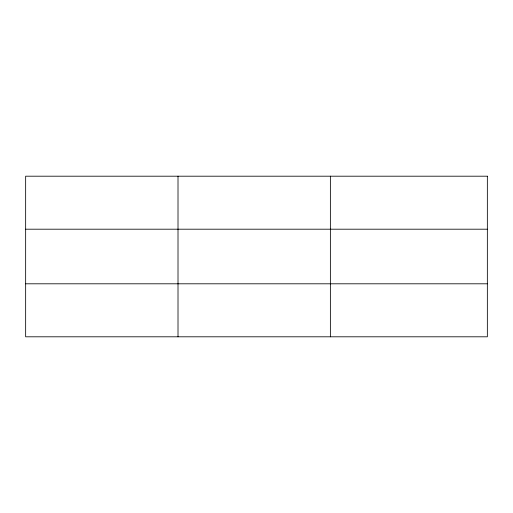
<?xml version="1.0" encoding="UTF-8"?>
<svg xmlns="http://www.w3.org/2000/svg" width="513" height="513" viewBox="0 0 513 513"><rect width="100%" height="100%" fill="white"/><g stroke="black" fill="none" stroke-linecap="round" stroke-linejoin="round"><path stroke-width="0.77" d="M178.011 336.804L178.011 176.196M330.372 336.804L330.372 176.196M25.65 229.196L487.35 229.196M25.65 283.804L487.35 283.804M487.35 176.196L487.35 336.804L25.65 336.804L25.65 176.196L487.35 176.196"/></g></svg>
